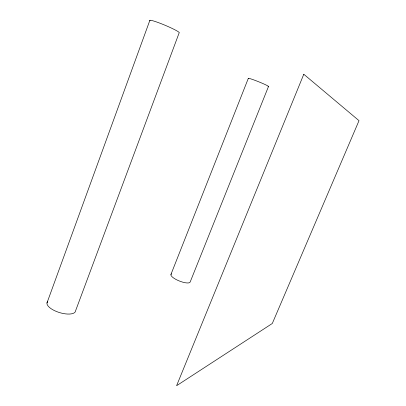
<?xml version="1.0" encoding="UTF-8"?>
<svg xmlns="http://www.w3.org/2000/svg" width="406" height="406" viewBox="0 0 406 406"><rect width="100%" height="100%" fill="white"/><g stroke="black" fill="none" stroke-linecap="round" stroke-linejoin="round"><path stroke-width="0.61" d="M46.984 302.937L149.87 20.32M170.941 274.436L248.31 78.383M268.498 86.488L190.181 281.982A10.333 2.999 21.6 0 1 178.275 280.561A10.333 2.999 21.6 0 1 171.576 273.857M149.987 20.777A15.996 1.431 22.8 0 1 164.491 25.02A15.996 1.431 22.8 0 1 179.132 32.906L75.597 310.768A14.87 5.857 16.9 0 1 58.713 312.326A14.87 5.857 16.9 0 1 47.741 301.567M248.614 78.698A10.881 0.7 21.9 0 1 258.759 81.809A10.881 0.7 21.9 0 1 268.021 86.493M303.789 74.247L176.595 385.7L272.299 323.486L359.016 120.663L303.789 74.247"/></g></svg>
